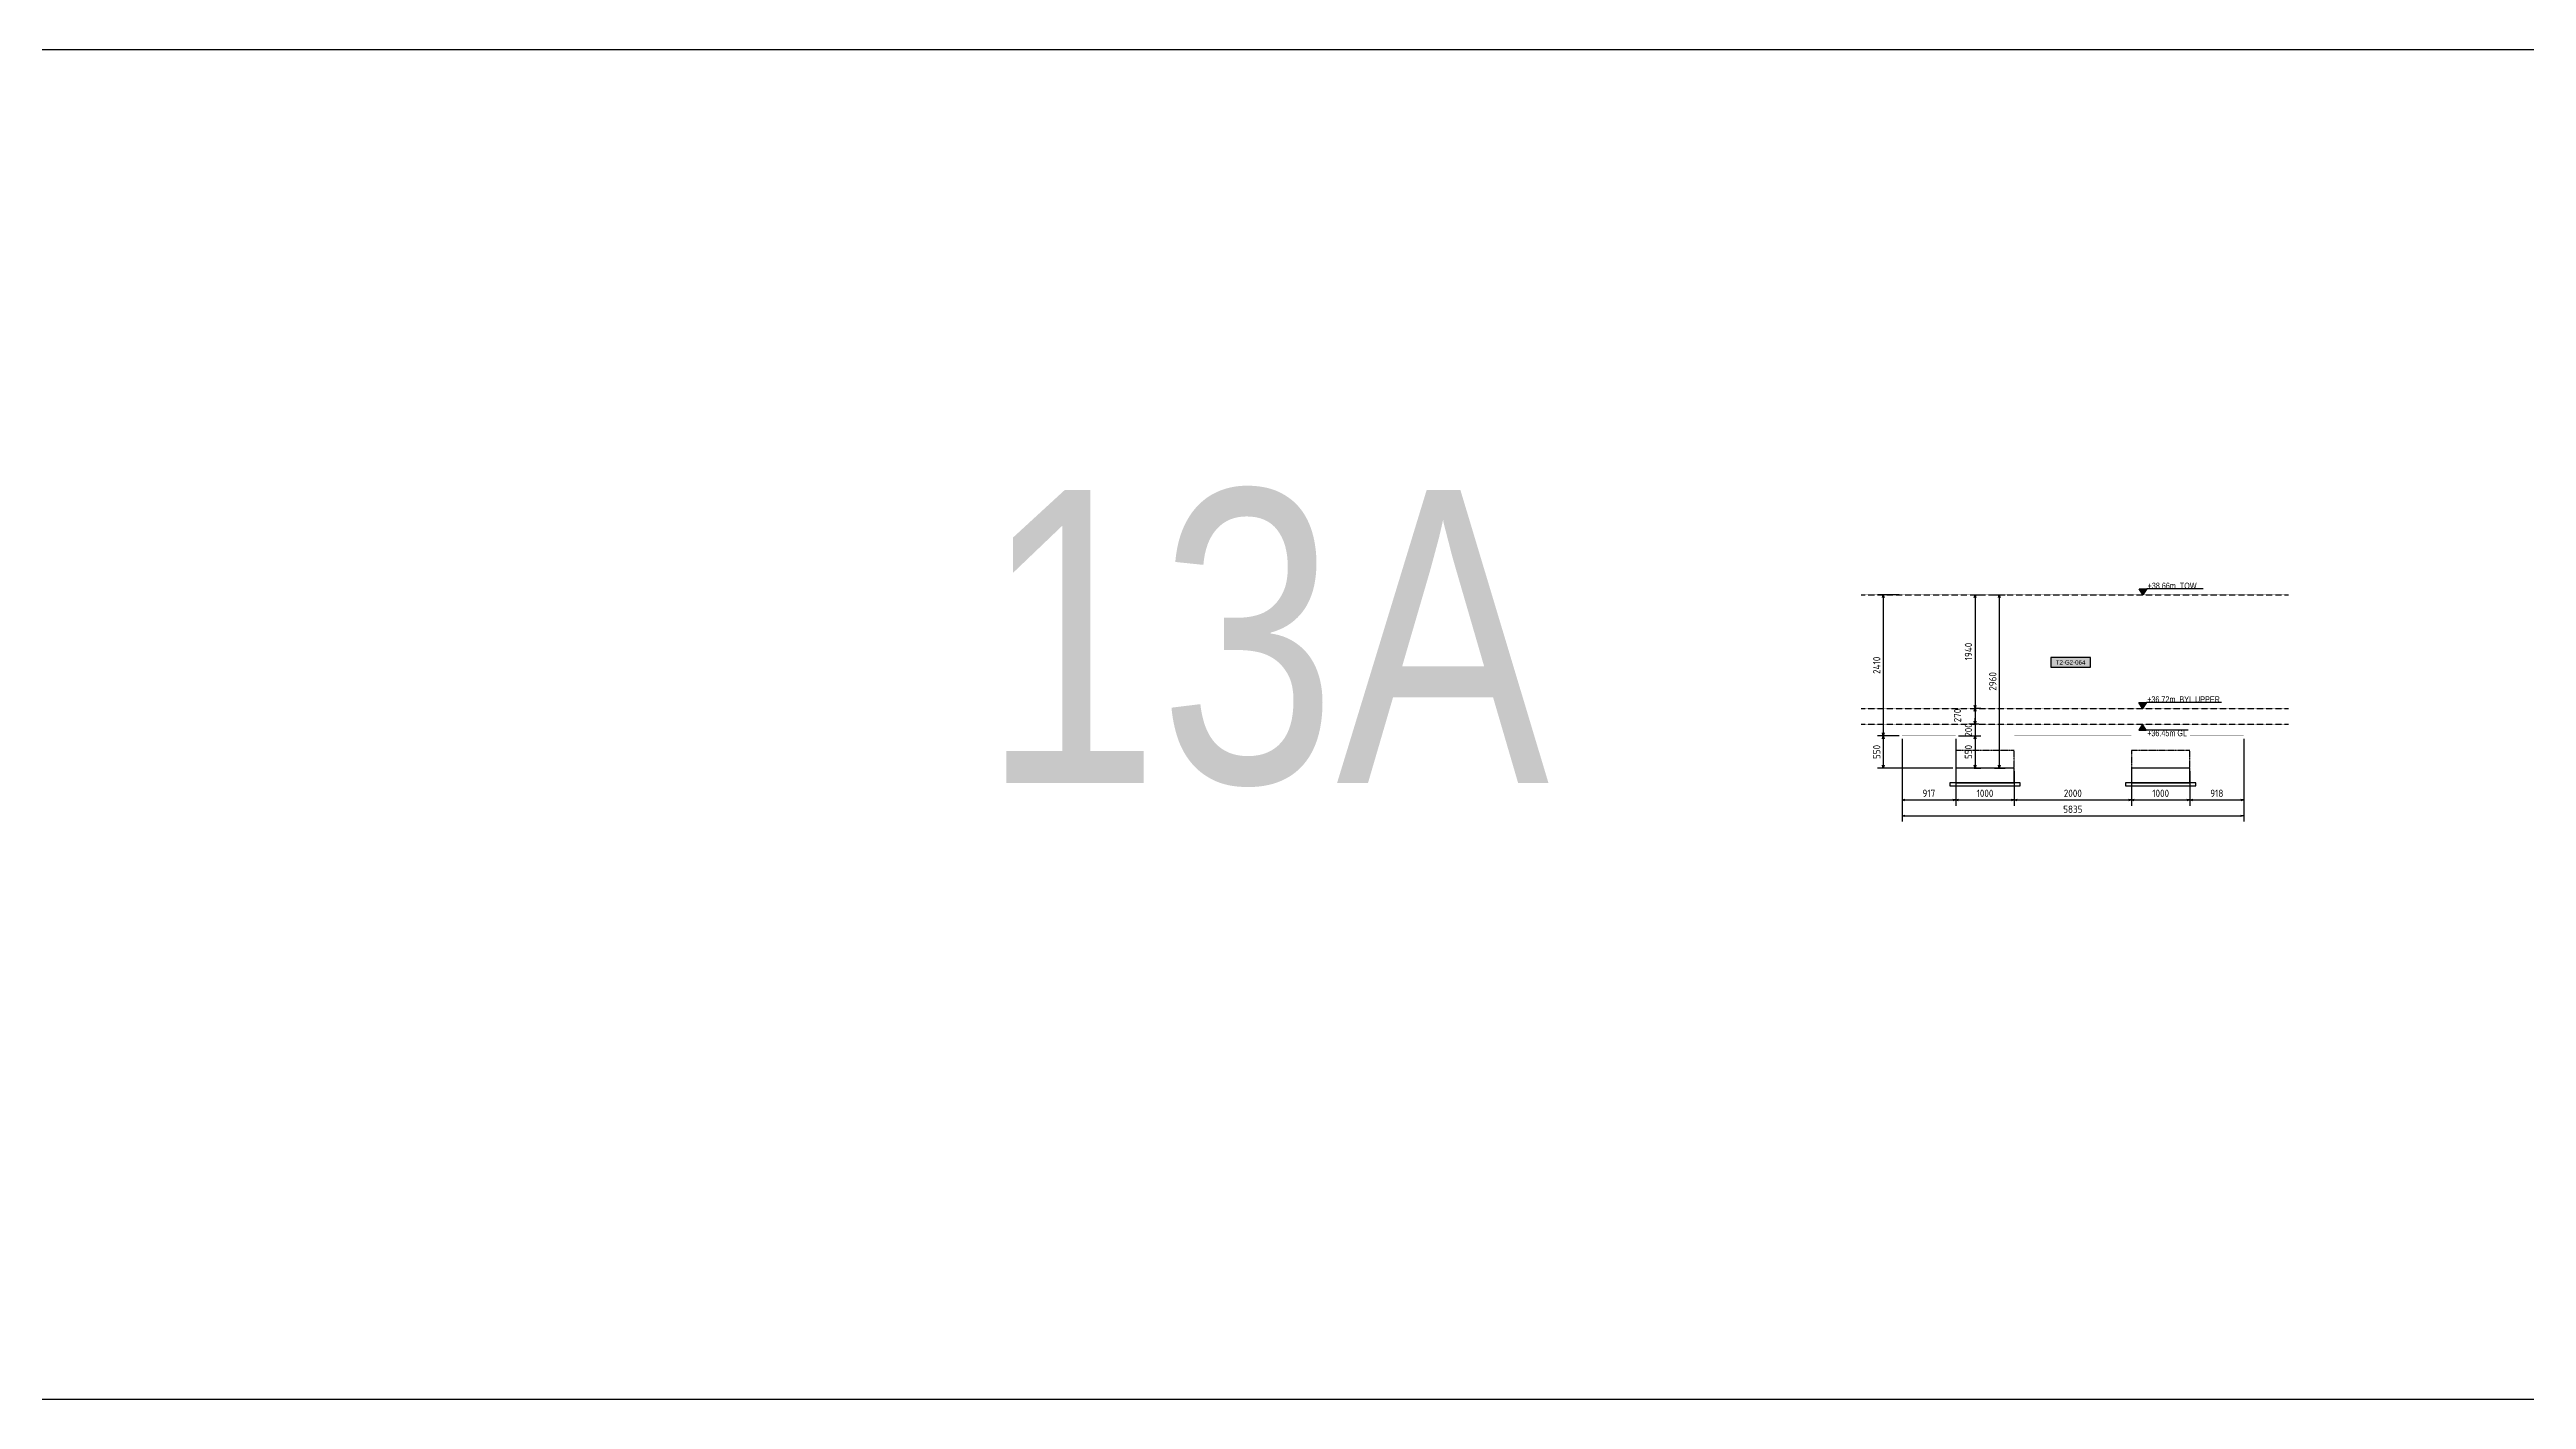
# Model space of a CAD drawing. Header units: centimetres. Extents: x -6122352 to 6876996, y -1694241 to 2592194.
# Drawn here: x 3478217 to 3520517, y 751627 to 774673 of the extents above; entities that cross this region are included whole.
import ezdxf
from ezdxf.enums import TextEntityAlignment as Align

# ---------------------------------------------------------------- set-up
doc = ezdxf.new("R2010")
doc.units = ezdxf.units.CM
doc.header["$MEASUREMENT"] = 0
doc.header["$PDMODE"] = 66
doc.header["$PDSIZE"] = 100
for name, pattern in [('23585-XR-AR-END-SETTING OUT PLAN$0$HIDDEN', [0.375, 0.25, -0.125]), ('CENTER', [2, 1.25, -0.25, 0.25, -0.25]), ('DASHED2', [0.375, 0.25, -0.125])]:
    doc.linetypes.add(name, pattern=pattern)
doc.layers.get('Defpoints').update_dxf_attribs({"color": 255, "linetype": 'CENTER'})
for name, color, linetype in [('00-MI-DIM', 7, 'Continuous'), ('@MI-TYPE-01', 30, 'Continuous'), ('@MI-TYPE-02', 6, 'Continuous'), ('JML-Dimension', 1, 'Continuous'), ('PANEL-TAGS', 7, 'Continuous'), ('SECTION', 130, 'Continuous')]:
    doc.layers.add(name, color=color, linetype=linetype)
doc.styles.add('Arial Narrow', font='ARIALN.TTF', dxfattribs={"width": 0.95, "height": 500})
doc.styles.add('PANELTAG_STYLE', font='arial.ttf')
doc.styles.add('Schueco-BEMSTIL', font='isocpeur.ttf', dxfattribs={"width": 0.9})
doc.styles.add('txt-Pisa-std', font='arial.ttf', dxfattribs={"width": 0.8})
doc.dimstyles.new('MI- JWC-TXT-2.5 MM', dxfattribs={"dimscale": 1.5, "dimtxt": 2.5, "dimasz": 1, "dimexe": 2, "dimexo": 1, "dimgap": 1, "dimtad": 1, "dimdec": 0, "dimdsep": 46, "dimtxsty": 'Schueco-BEMSTIL', "dimblk": 'OPEN30', "dimcen": 0, "dimdle": 2, "dimclrd": 140, "dimclre": 8, "dimclrt": 40, "dimadec": 0, "dimazin": 2, "dimtfac": 1, "dimtdec": 0, "dimtix": 1, "dimtmove": 2, "dimatfit": 3, "dimldrblk": 'OPEN', "dimfxl": 2, "dimlwd": -1, "dimlwe": -1, "dimarcsym": 0})

# ---------------------------------------------------------------- blocks, each defined once
blk = doc.blocks.new('_Open30')
at = {"color": 0, "linetype": 'ByBlock', "lineweight": -2}
for p, q in [((-1, 0.27), (0, 0)), ((0, 0), (-1, -0.27)), ((0, 0), (-1, 0))]:
    blk.add_line(p, q, dxfattribs=at)
blk = doc.blocks.new('*D3513')
at = {"layer": '@MI-TYPE-01', "color": 8, "transparency": 16777216}
for p, q in [((3509853, 762906), (3509853, 761763)), ((3510770, 762906), (3510770, 761763))]:
    blk.add_line(p, q, dxfattribs=at)
at = {"layer": '@MI-TYPE-01', "color": 140, "transparency": 16777216}
blk.add_line((3509903, 761863), (3510720, 761863), dxfattribs=at)
at = {"layer": 'Defpoints', "color": 0, "transparency": 16777216}
for p in [(3509853, 762956), (3510770, 762956), (3510770, 761863)]:
    blk.add_point(p, dxfattribs=at)
at = {"layer": '@MI-TYPE-01', "color": 140, "transparency": 16777216, "xscale": 50, "yscale": 50, "zscale": 50, "rotation": 180}
blk.add_blockref('_Open30', (3509853, 761863), dxfattribs=at)
at = {"layer": '@MI-TYPE-01', "color": 140, "transparency": 16777216, "xscale": 50, "yscale": 50, "zscale": 50}
blk.add_blockref('_Open30', (3510770, 761863), dxfattribs=at)
at = {"layer": '@MI-TYPE-01', "color": 40, "transparency": 16777216, "insert": (3510311, 761975), "char_height": 125, "attachment_point": 5, "style": 'Schueco-BEMSTIL'}
blk.add_mtext('917', dxfattribs=at)
blk = doc.blocks.new('_Open')
at = {"color": 0, "linetype": 'ByBlock', "lineweight": -2}
for p, q in [((-1, 0), (0, 0)), ((-1, 0), (0, 0)), ((0, 0), (-1, 0))]:
    blk.add_line(p, q, dxfattribs=at)
blk = doc.blocks.new('*D3514')
at = {"layer": '@MI-TYPE-01', "color": 8, "transparency": 16777216}
for p, q in [((3510770, 762906), (3510770, 761763)), ((3511770, 762356), (3511770, 761763))]:
    blk.add_line(p, q, dxfattribs=at)
at = {"layer": '@MI-TYPE-01', "color": 140, "transparency": 16777216}
blk.add_line((3510820, 761863), (3511720, 761863), dxfattribs=at)
at = {"layer": 'Defpoints', "color": 0, "transparency": 16777216}
for p in [(3510770, 762956), (3511770, 762406), (3511770, 761863)]:
    blk.add_point(p, dxfattribs=at)
at = {"layer": '@MI-TYPE-01', "color": 140, "transparency": 16777216, "xscale": 50, "yscale": 50, "zscale": 50, "rotation": 180}
blk.add_blockref('_Open30', (3510770, 761863), dxfattribs=at)
at = {"layer": '@MI-TYPE-01', "color": 140, "transparency": 16777216, "xscale": 50, "yscale": 50, "zscale": 50}
blk.add_blockref('_Open30', (3511770, 761863), dxfattribs=at)
at = {"layer": '@MI-TYPE-01', "color": 40, "transparency": 16777216, "insert": (3511270, 761975), "char_height": 125, "attachment_point": 5, "style": 'Schueco-BEMSTIL'}
blk.add_mtext('1000', dxfattribs=at)
blk = doc.blocks.new('*D3515')
at = {"layer": '@MI-TYPE-01', "color": 8, "transparency": 16777216}
for p, q in [((3511770, 762356), (3511770, 761763)), ((3513770, 762356), (3513770, 761763))]:
    blk.add_line(p, q, dxfattribs=at)
at = {"layer": '@MI-TYPE-01', "color": 140, "transparency": 16777216}
blk.add_line((3511820, 761863), (3513720, 761863), dxfattribs=at)
at = {"layer": 'Defpoints', "color": 0, "transparency": 16777216}
for p in [(3511770, 762406), (3513770, 762406), (3513770, 761863)]:
    blk.add_point(p, dxfattribs=at)
at = {"layer": '@MI-TYPE-01', "color": 140, "transparency": 16777216, "xscale": 50, "yscale": 50, "zscale": 50, "rotation": 180}
blk.add_blockref('_Open30', (3511770, 761863), dxfattribs=at)
at = {"layer": '@MI-TYPE-01', "color": 140, "transparency": 16777216, "xscale": 50, "yscale": 50, "zscale": 50}
blk.add_blockref('_Open30', (3513770, 761863), dxfattribs=at)
at = {"layer": '@MI-TYPE-01', "color": 40, "transparency": 16777216, "insert": (3512770, 761975), "char_height": 125, "attachment_point": 5, "style": 'Schueco-BEMSTIL'}
blk.add_mtext('2000', dxfattribs=at)
blk = doc.blocks.new('*D3516')
at = {"layer": '@MI-TYPE-01', "color": 8, "transparency": 16777216}
for p, q in [((3513770, 762356), (3513770, 761763)), ((3514770, 762356), (3514770, 761763))]:
    blk.add_line(p, q, dxfattribs=at)
at = {"layer": '@MI-TYPE-01', "color": 140, "transparency": 16777216}
blk.add_line((3513820, 761863), (3514720, 761863), dxfattribs=at)
at = {"layer": 'Defpoints', "color": 0, "transparency": 16777216}
for p in [(3513770, 762406), (3514770, 762406), (3514770, 761863)]:
    blk.add_point(p, dxfattribs=at)
at = {"layer": '@MI-TYPE-01', "color": 140, "transparency": 16777216, "xscale": 50, "yscale": 50, "zscale": 50, "rotation": 180}
blk.add_blockref('_Open30', (3513770, 761863), dxfattribs=at)
at = {"layer": '@MI-TYPE-01', "color": 140, "transparency": 16777216, "xscale": 50, "yscale": 50, "zscale": 50}
blk.add_blockref('_Open30', (3514770, 761863), dxfattribs=at)
at = {"layer": '@MI-TYPE-01', "color": 40, "transparency": 16777216, "insert": (3514270, 761975), "char_height": 125, "attachment_point": 5, "style": 'Schueco-BEMSTIL'}
blk.add_mtext('1000', dxfattribs=at)
blk = doc.blocks.new('*D3517')
at = {"layer": '@MI-TYPE-01', "color": 8, "transparency": 16777216}
for p, q in [((3515688, 762906), (3515688, 761763)), ((3514770, 762356), (3514770, 761763))]:
    blk.add_line(p, q, dxfattribs=at)
at = {"layer": '@MI-TYPE-01', "color": 140, "transparency": 16777216}
blk.add_line((3514820, 761863), (3515638, 761863), dxfattribs=at)
at = {"layer": 'Defpoints', "color": 0, "transparency": 16777216}
for p in [(3515688, 762956), (3514770, 762406), (3515688, 761863)]:
    blk.add_point(p, dxfattribs=at)
at = {"layer": '@MI-TYPE-01', "color": 140, "transparency": 16777216, "xscale": 50, "yscale": 50, "zscale": 50, "rotation": 180}
blk.add_blockref('_Open30', (3514770, 761863), dxfattribs=at)
at = {"layer": '@MI-TYPE-01', "color": 140, "transparency": 16777216, "xscale": 50, "yscale": 50, "zscale": 50}
blk.add_blockref('_Open30', (3515688, 761863), dxfattribs=at)
at = {"layer": '@MI-TYPE-01', "color": 40, "transparency": 16777216, "insert": (3515229, 761975), "char_height": 125, "attachment_point": 5, "style": 'Schueco-BEMSTIL'}
blk.add_mtext('918', dxfattribs=at)
blk = doc.blocks.new('*D3518')
at = {"layer": '@MI-TYPE-01', "color": 8, "transparency": 16777216}
for p, q in [((3509853, 762906), (3509853, 761491)), ((3515688, 762906), (3515688, 761491))]:
    blk.add_line(p, q, dxfattribs=at)
at = {"layer": '@MI-TYPE-01', "color": 140, "transparency": 16777216}
blk.add_line((3509903, 761591), (3515638, 761591), dxfattribs=at)
at = {"layer": 'Defpoints', "color": 0, "transparency": 16777216}
for p in [(3509853, 762956), (3515688, 762956), (3515688, 761591)]:
    blk.add_point(p, dxfattribs=at)
at = {"layer": '@MI-TYPE-01', "color": 140, "transparency": 16777216, "xscale": 50, "yscale": 50, "zscale": 50, "rotation": 180}
blk.add_blockref('_Open30', (3509853, 761591), dxfattribs=at)
at = {"layer": '@MI-TYPE-01', "color": 140, "transparency": 16777216, "xscale": 50, "yscale": 50, "zscale": 50}
blk.add_blockref('_Open30', (3515688, 761591), dxfattribs=at)
at = {"layer": '@MI-TYPE-01', "color": 40, "transparency": 16777216, "insert": (3512770, 761703), "char_height": 125, "attachment_point": 5, "style": 'Schueco-BEMSTIL'}
blk.add_mtext('5835', dxfattribs=at)
blk = doc.blocks.new('*D3519')
at = {"layer": '@MI-TYPE-01', "color": 8, "transparency": 16777216}
for p, q in [((3509803, 765366), (3509434, 765366)), ((3509803, 762956), (3509434, 762956))]:
    blk.add_line(p, q, dxfattribs=at)
at = {"layer": '@MI-TYPE-01', "color": 140, "transparency": 16777216}
blk.add_line((3509534, 765316), (3509534, 763006), dxfattribs=at)
at = {"layer": 'Defpoints', "color": 0, "transparency": 16777216}
for p in [(3509853, 765366), (3509534, 762956), (3509853, 762956)]:
    blk.add_point(p, dxfattribs=at)
at = {"layer": '@MI-TYPE-01', "color": 140, "transparency": 16777216, "xscale": 50, "yscale": 50, "zscale": 50}
for p, rotation in [((3509534, 765366), 90), ((3509534, 762956), 270)]:
    blk.add_blockref('_Open30', p, dxfattribs=dict(at, rotation=rotation))
at = {"layer": '@MI-TYPE-01', "color": 40, "transparency": 16777216, "insert": (3509421, 764161), "char_height": 125, "attachment_point": 5, "rotation": 90, "style": 'Schueco-BEMSTIL'}
blk.add_mtext('2410', dxfattribs=at)
blk = doc.blocks.new('*D3520')
at = {"layer": '@MI-TYPE-01', "color": 8, "transparency": 16777216}
for p, q in [((3509803, 762956), (3509434, 762956)), ((3510720, 762406), (3509434, 762406))]:
    blk.add_line(p, q, dxfattribs=at)
at = {"layer": '@MI-TYPE-01', "color": 140, "transparency": 16777216}
blk.add_line((3509534, 762906), (3509534, 762456), dxfattribs=at)
at = {"layer": 'Defpoints', "color": 0, "transparency": 16777216}
for p in [(3509853, 762956), (3509534, 762406), (3510770, 762406)]:
    blk.add_point(p, dxfattribs=at)
at = {"layer": '@MI-TYPE-01', "color": 140, "transparency": 16777216, "xscale": 50, "yscale": 50, "zscale": 50}
for p, rotation in [((3509534, 762956), 90), ((3509534, 762406), 270)]:
    blk.add_blockref('_Open30', p, dxfattribs=dict(at, rotation=rotation))
at = {"layer": '@MI-TYPE-01', "color": 40, "transparency": 16777216, "insert": (3509421, 762681), "char_height": 125, "attachment_point": 5, "rotation": 90, "style": 'Schueco-BEMSTIL'}
blk.add_mtext('550', dxfattribs=at)
blk = doc.blocks.new('*U1142')
at = {"layer": 'JML-Dimension'}
h = blk.add_hatch(color=10, dxfattribs=at)
h.dxf.hatch_style = 1
h.paths.add_polyline_path([(0, 0), (-1.54, 2.37), (1.54, 2.37)])
blk.add_line((24.31, 2.37), (1.54, 2.37), dxfattribs=at)
blk.add_lwpolyline([(0, 0), (-1.54, 2.37), (1.54, 2.37), (0, 0)], dxfattribs=at)
at = {"color": 5, "style": 'txt-Pisa-std', "width": 0.8}
blk.add_attdef('+0.0', text='', height=2.5, dxfattribs=at).set_placement((1.87, 2.37), align=Align.BOTTOM_LEFT)
blk = doc.blocks.new('*U1445')
at = {"layer": 'JML-Dimension'}
h = blk.add_hatch(color=10, dxfattribs=at)
h.dxf.hatch_style = 1
h.paths.add_polyline_path([(0, 0), (-1.54, 2.37), (1.54, 2.37)])
blk.add_line((31.81, 2.37), (1.54, 2.37), dxfattribs=at)
blk.add_lwpolyline([(0, 0), (-1.54, 2.37), (1.54, 2.37), (0, 0)], dxfattribs=at)
at = {"color": 5, "style": 'txt-Pisa-std', "width": 0.8}
blk.add_attdef('+0.0', text='', height=2.5, dxfattribs=at).set_placement((1.87, 2.37), align=Align.BOTTOM_LEFT)
blk = doc.blocks.new('*U3457')
at = {"layer": 'JML-Dimension'}
h = blk.add_hatch(color=10, dxfattribs=at)
h.dxf.hatch_style = 1
h.paths.add_polyline_path([(0, 0), (-1.54, 2.37), (1.54, 2.37)])
blk.add_line((18.43, 2.37), (1.54, 2.37), dxfattribs=at)
blk.add_lwpolyline([(0, 0), (-1.54, 2.37), (1.54, 2.37), (0, 0)], dxfattribs=at)
at = {"color": 5, "style": 'txt-Pisa-std', "width": 0.8}
blk.add_attdef('+0.0', text='', height=2.5, dxfattribs=at).set_placement((1.87, 2.37), align=Align.BOTTOM_LEFT)
blk = doc.blocks.new('*D3521')
at = {"layer": '@MI-TYPE-01', "color": 8, "transparency": 16777216}
for p, q in [((3511435, 765366), (3511615, 765366)), ((3511435, 762406), (3511615, 762406))]:
    blk.add_line(p, q, dxfattribs=at)
at = {"layer": '@MI-TYPE-01', "color": 140, "transparency": 16777216}
blk.add_line((3511515, 765316), (3511515, 762456), dxfattribs=at)
at = {"layer": 'Defpoints', "color": 0, "transparency": 16777216}
for p in [(3511385, 765366), (3511385, 762406), (3511515, 762406)]:
    blk.add_point(p, dxfattribs=at)
at = {"layer": '@MI-TYPE-01', "color": 140, "transparency": 16777216, "xscale": 50, "yscale": 50, "zscale": 50}
for p, rotation in [((3511515, 765366), 90), ((3511515, 762406), 270)]:
    blk.add_blockref('_Open30', p, dxfattribs=dict(at, rotation=rotation))
at = {"layer": '@MI-TYPE-01', "color": 40, "transparency": 16777216, "insert": (3511403, 763886), "char_height": 125, "attachment_point": 5, "rotation": 90, "style": 'Schueco-BEMSTIL'}
blk.add_mtext('2960', dxfattribs=at)
blk = doc.blocks.new('*D3522')
at = {"layer": '@MI-TYPE-01', "color": 8, "transparency": 16777216}
for p, q in [((3511090, 765366), (3511200, 765366)), ((3511090, 763426), (3511200, 763426))]:
    blk.add_line(p, q, dxfattribs=at)
at = {"layer": '@MI-TYPE-01', "color": 140, "transparency": 16777216}
blk.add_line((3511100, 765316), (3511100, 763476), dxfattribs=at)
at = {"layer": 'Defpoints', "color": 0, "transparency": 16777216}
for p in [(3511040, 765366), (3511040, 763426), (3511100, 763426)]:
    blk.add_point(p, dxfattribs=at)
at = {"layer": '@MI-TYPE-01', "color": 140, "transparency": 16777216, "xscale": 50, "yscale": 50, "zscale": 50}
for p, rotation in [((3511100, 765366), 90), ((3511100, 763426), 270)]:
    blk.add_blockref('_Open30', p, dxfattribs=dict(at, rotation=rotation))
at = {"layer": '@MI-TYPE-01', "color": 40, "transparency": 16777216, "insert": (3510988, 764396), "char_height": 125, "attachment_point": 5, "rotation": 90, "style": 'Schueco-BEMSTIL'}
blk.add_mtext('1940', dxfattribs=at)
blk = doc.blocks.new('*D3523')
at = {"layer": '@MI-TYPE-01', "color": 8, "transparency": 16777216}
for p, q in [((3511165, 763156), (3511000, 763156)), ((3511090, 763426), (3511200, 763426))]:
    blk.add_line(p, q, dxfattribs=at)
at = {"layer": '@MI-TYPE-01', "color": 140, "transparency": 16777216}
blk.add_line((3511100, 763376), (3511100, 763206), dxfattribs=at)
at = {"layer": 'Defpoints', "color": 0, "transparency": 16777216}
for p in [(3511040, 763426), (3511100, 763156), (3511215, 763156)]:
    blk.add_point(p, dxfattribs=at)
at = {"layer": '@MI-TYPE-01', "color": 140, "transparency": 16777216, "xscale": 50, "yscale": 50, "zscale": 50}
for p, rotation in [((3511100, 763426), 90), ((3511100, 763156), 270)]:
    blk.add_blockref('_Open30', p, dxfattribs=dict(at, rotation=rotation))
at = {"layer": '@MI-TYPE-01', "color": 40, "transparency": 16777216, "insert": (3510801, 763303), "char_height": 125, "attachment_point": 5, "rotation": 90, "style": 'Schueco-BEMSTIL'}
blk.add_mtext('270', dxfattribs=at)
blk = doc.blocks.new('*D3524')
at = {"layer": '@MI-TYPE-01', "color": 8, "transparency": 16777216}
for p, q in [((3510820, 762956), (3511200, 762956)), ((3511087, 762406), (3511200, 762406))]:
    blk.add_line(p, q, dxfattribs=at)
at = {"layer": '@MI-TYPE-01', "color": 140, "transparency": 16777216}
blk.add_line((3511100, 762906), (3511100, 762456), dxfattribs=at)
at = {"layer": 'Defpoints', "color": 0, "transparency": 16777216}
for p in [(3510770, 762956), (3511037, 762406), (3511100, 762406)]:
    blk.add_point(p, dxfattribs=at)
at = {"layer": '@MI-TYPE-01', "color": 140, "transparency": 16777216, "xscale": 50, "yscale": 50, "zscale": 50}
for p, rotation in [((3511100, 762956), 90), ((3511100, 762406), 270)]:
    blk.add_blockref('_Open30', p, dxfattribs=dict(at, rotation=rotation))
at = {"layer": '@MI-TYPE-01', "color": 40, "transparency": 16777216, "insert": (3510988, 762681), "char_height": 125, "attachment_point": 5, "rotation": 90, "style": 'Schueco-BEMSTIL'}
blk.add_mtext('550', dxfattribs=at)
blk = doc.blocks.new('PANELTAG')
at = {"layer": 'PANEL-TAGS', "color": 1}
blk.add_lwpolyline([(-13.5, -3.3), (13.5, -3.3), (13.5, 3.3), (-13.5, 3.3)], close=True, dxfattribs=at)
at = {"layer": 'PANEL-TAGS', "color": 40, "true_color": 0xffd700}
blk.add_solid([(-13.5, -3.3), (13.5, -3.3), (-13.5, 3.3), (13.5, 3.3)], dxfattribs=at)
at = {"layer": 'PANEL-TAGS', "color": 5, "style": 'PANELTAG_STYLE'}
blk.add_attdef('TAGNO', text='', height=3, dxfattribs=at).set_placement((0, 0), align=Align.CENTER)
blk = doc.blocks.new('*D3525')
at = {"layer": '@MI-TYPE-01', "color": 8, "transparency": 16777216}
for p, q in [((3511165, 763156), (3511000, 763156)), ((3510820, 762956), (3511200, 762956))]:
    blk.add_line(p, q, dxfattribs=at)
at = {"layer": '@MI-TYPE-01', "color": 140, "transparency": 16777216}
for p, q in [((3511100, 763206), (3511100, 763256)), ((3511100, 763156), (3511100, 762956)), ((3511100, 762906), (3511100, 762856))]:
    blk.add_line(p, q, dxfattribs=at)
at = {"layer": 'Defpoints', "color": 0, "transparency": 16777216}
for p in [(3511215, 763156), (3510770, 762956), (3511100, 762956)]:
    blk.add_point(p, dxfattribs=at)
at = {"layer": '@MI-TYPE-01', "color": 140, "transparency": 16777216, "xscale": 50, "yscale": 50, "zscale": 50}
for p, rotation in [((3511100, 763156), 270), ((3511100, 762956), 90)]:
    blk.add_blockref('_Open30', p, dxfattribs=dict(at, rotation=rotation))
at = {"layer": '@MI-TYPE-01', "color": 40, "transparency": 16777216, "insert": (3510988, 763056), "char_height": 125, "attachment_point": 5, "rotation": 90, "style": 'Schueco-BEMSTIL'}
blk.add_mtext('200', dxfattribs=at)
blk = doc.blocks.new('T1-FOOTING ELEVATION')
at = {"color": 9}
blk.add_lwpolyline([(-600, -250), (600, -250), (600, -300), (-600, -300)], close=True, dxfattribs=at)
at = {"layer": '@MI-TYPE-01', "color": 114, "linetype": '23585-XR-AR-END-SETTING OUT PLAN$0$HIDDEN', "ltscale": 20, "true_color": 0x139b48}
blk.add_lwpolyline([(-500, 0), (-500, 300), (500, 300), (500, 0)], dxfattribs=at)
at = {"layer": '@MI-TYPE-01', "color": 114, "true_color": 0x139b48}
blk.add_lwpolyline([(-500, 0), (500, 0), (500, -250), (-500, -250)], close=True, dxfattribs=at)

msp = doc.modelspace()

# ---------------------------------------------------------------- linework, layer by layer
msp.add_lwpolyline([(3278170.28592, 774672.96272), (3619170.65253, 774672.96272), (3619170.65253, 751626.79873), (3278170.28592, 751626.79873)], close=True)
at = {"layer": '@MI-TYPE-01', "const_width": 2.5}
msp.add_lwpolyline([(3509852.96299, 765365.56853), (3515687.96299, 765365.56853), (3515687.96299, 762955.56853), (3514769.96299, 762955.56853), (3514769.96299, 762405.56853), (3513769.96299, 762405.56853), (3513769.96299, 762955.56853), (3511769.96299, 762955.56853), (3511769.96299, 762405.56853), (3510769.96299, 762405.56853), (3510769.96299, 762955.56853), (3509852.96299, 762955.56853), (3509852.96299, 765365.56853)], dxfattribs=at)
at = {"layer": '@MI-TYPE-02', "color": 160, "linetype": 'DASHED2', "ltscale": 5}
for points in [[(3509156.07763, 765365.56853), (3516453.11048, 765365.56853)], [(3509156.07763, 763425.56853), (3516453.11048, 763425.56853)], [(3509156.07763, 763155.56853), (3516453.11048, 763155.56853)]]:
    msp.add_lwpolyline(points, dxfattribs=at)

# ---------------------------------------------------------------- block references
at = {"layer": '@MI-TYPE-01', "color": 30, "xscale": -1}
for p in [(3511269.96299, 762405.56853), (3514269.96299, 762405.56853)]:
    msp.add_blockref('T1-FOOTING ELEVATION', p, dxfattribs=at)
at = {"layer": 'PANEL-TAGS'}
ref = msp.add_blockref('PANELTAG', (3512731.84996, 764210.10422), dxfattribs=dict(at, xscale=25, yscale=25, zscale=25))
ref.add_attrib('TAGNO', 'T2-G2-064', dxfattribs={"color": 5, "height": 75, "style": 'PANELTAG_STYLE'}).set_placement((3512731.84996, 764210.10422), align=Align.MIDDLE_CENTER)
at = {"layer": 'SECTION', "color": 6}
ref = msp.add_blockref('*U1142', (3513968.23371, 765365.56853), dxfattribs=dict(at, xscale=42.30147098076819, yscale=42.30147098076819, zscale=42.30147098076819))
ref.add_attrib('+0.0', '+38.66m  TOW', (3514047.36236, 765465.82559), dxfattribs={"layer": 'JML-Dimension', "color": 5, "height": 105.7536775, "style": 'txt-Pisa-std', "width": 0.8})
ref = msp.add_blockref('*U1445', (3513960.94022, 763425.56857), dxfattribs=dict(at, xscale=42.30147098076819, yscale=42.30147098076819, zscale=42.30147098076819))
ref.add_attrib('+0.0', '+36.72m  BYL UPPER', (3514040.06886, 763525.82564), dxfattribs={"layer": 'JML-Dimension', "color": 5, "height": 105.7536775, "style": 'txt-Pisa-std', "width": 0.8})
ref = msp.add_blockref('*U3457', (3513960.40021, 763155.56853), dxfattribs=dict(at, xscale=-42.30147098076819, yscale=42.30147098076819, zscale=42.30147098076819, rotation=180))
ref.add_attrib('+0.0', '+36.45m GL', (3514039.52886, 762949.55778), dxfattribs={"layer": 'JML-Dimension', "color": 5, "height": 105.753677, "style": 'txt-Pisa-std', "width": 0.8})

# ---------------------------------------------------------------- texts
at = {"layer": '00-MI-DIM', "color": 6, "insert": (3494144.44058, 767152.64058), "char_height": 5000, "attachment_point": 1, "style": 'Arial Narrow'}
msp.add_mtext_dynamic_manual_height_columns('13A', width=73699.0314771, gutter_width=2500, heights=[0], dxfattribs=at)

# ---------------------------------------------------------------- dimensions: what is measured, and where the dimension line sits
at = {"layer": '@MI-TYPE-01'}
for base, p1, p2, picture, middle in [((3509533.62152, 762955.56853), (3509852.96299, 765365.56853), (3509852.96299, 762955.56853), '*D3519', (3509421.12152, 764160.56853)), ((3511100.12295, 763425.56853), (3511039.59002, 765365.56853), (3511039.59002, 763425.56853), '*D3522', (3510987.62295, 764395.56853)), ((3511515.22752, 762405.56853), (3511384.65799, 765365.56853), (3511384.65799, 762405.56853), '*D3521', (3511402.72752, 763885.56853)), ((3511100.12295, 762955.56853), (3511214.56045, 763155.56853), (3510769.96299, 762955.56853), '*D3525', (3510987.62295, 763055.56853)), ((3509533.62152, 762405.56853), (3509852.96299, 762955.56853), (3510769.96299, 762405.56853), '*D3520', (3509421.12152, 762680.56853)), ((3511100.12295, 762405.56853), (3510769.96299, 762955.56853), (3511036.77524, 762405.56853), '*D3524', (3510987.62295, 762680.56853))]:
    dim = msp.add_linear_dim(base=base, p1=p1, p2=p2, angle=90, dimstyle='MI- JWC-TXT-2.5 MM', dxfattribs=at)
    dim.commit()
    dim.dimension.update_dxf_attribs({"geometry": picture, "text_midpoint": middle})
dim = msp.add_linear_dim(base=(3511100.12295, 763155.56853), p1=(3511039.59002, 763425.56853), p2=(3511214.56045, 763155.56853), angle=90, dimstyle='MI- JWC-TXT-2.5 MM', dxfattribs=at)
dim.commit()
dim.dimension.update_dxf_attribs({"geometry": '*D3523', "text_midpoint": (3510801.16133, 763303.46123), "dimtype": 160})
for base, p1, p2, picture, middle in [((3510769.96299, 761862.93317), (3509852.96299, 762955.56853), (3510769.96299, 762955.56853), '*D3513', (3510311.46299, 761975.43317)), ((3515687.96299, 761590.70467), (3509852.96299, 762955.56853), (3515687.96299, 762955.56853), '*D3518', (3512770.46299, 761703.20467)), ((3511769.96299, 761862.93317), (3510769.96299, 762955.56853), (3511769.96299, 762405.56853), '*D3514', (3511269.96299, 761975.43317)), ((3515687.96299, 761862.93317), (3514769.96299, 762405.56853), (3515687.96299, 762955.56853), '*D3517', (3515228.96299, 761975.43317)), ((3513769.96299, 761862.93317), (3511769.96299, 762405.56853), (3513769.96299, 762405.56853), '*D3515', (3512769.96299, 761975.43317)), ((3514769.96299, 761862.93317), (3513769.96299, 762405.56853), (3514769.96299, 762405.56853), '*D3516', (3514269.96299, 761975.43317))]:
    dim = msp.add_linear_dim(base=base, p1=p1, p2=p2, dimstyle='MI- JWC-TXT-2.5 MM', dxfattribs=at)
    dim.commit()
    dim.dimension.update_dxf_attribs({"geometry": picture, "text_midpoint": middle})

doc.saveas('drawing.dxf')
